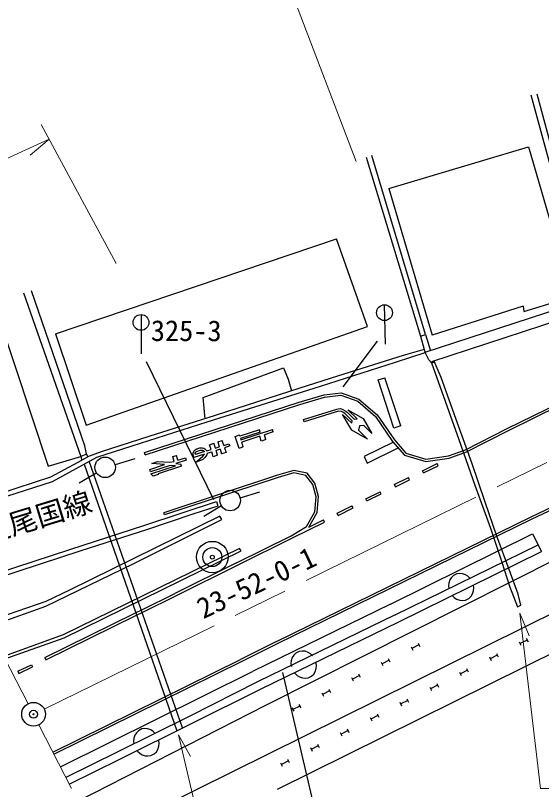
# Model space of a CAD drawing. Units: millimetres, scale not verified. Extents: x 40000 to 680000, y 20000 to 380000.
# Drawn here: x 75102 to 108458, y 262598 to 311695 of the extents above; entities that cross this region are included whole.
import ezdxf
from ezdxf.enums import TextEntityAlignment as Align

# ---------------------------------------------------------------- set-up
doc = ezdxf.new("R2010")
doc.units = ezdxf.units.MM
doc.header["$LTSCALE"] = 1000
doc.header["$PDMODE"] = 32
doc.header["$PDSIZE"] = 500
doc.linetypes.add('CHAIN', pattern=[18.5, 12, -1.5, 3.5, -1.5])
for name, color, linetype, lineweight in [('M-BGD', 7, 'Continuous', 25), ('M-BMK', 2, 'CHAIN', 13), ('M-BMK-SRVR', 3, 'Continuous', 25), ('M-STR-HTXT', 7, 'Continuous', 13), ('M-STR-STRC', 7, 'Continuous', 25)]:
    doc.layers.add(name, color=color, linetype=linetype, lineweight=lineweight)
doc.layers.add('M-BMK-HTXT', color=7, linetype='Continuous')
doc.layers.add('M-OTRS', color=6, linetype='Continuous')
doc.styles.add('ＭＳ ゴシック', font='')
doc.styles.get('ＭＳ ゴシック').set_extended_font_data('MS Gothic')

msp = doc.modelspace()

# ---------------------------------------------------------------- linework, layer by layer
at = {"layer": 'M-BGD'}
for p, q in [((107786, 306658), (110803, 295503)), ((108159, 306722), (111164, 295525)), ((98775, 300730), (107623, 303359)), ((107623, 303359), (110385, 293863)), ((97342, 302709), (100791, 291356)), ((101098, 291450), (97705, 302808)), ((98775, 300730), (101529, 291417)), ((128952, 299470), (101064, 290314)), ((129154, 298853), (101486, 289719)), ((77637, 291498), (95448, 297533)), ((97413, 291967), (95448, 297533)), ((75610, 294098), (79243, 283725)), ((79496, 284396), (76122, 294222)), ((107333, 292910), (110385, 293863)), ((73824, 293201), (77178, 283115)), ((107303, 293248), (101529, 291417)), ((107303, 293248), (107333, 292910)), ((79593, 285717), (97413, 291967)), ((77637, 291498), (79593, 285717)), ((100791, 291356), (101098, 291450)), ((100791, 291356), (101012, 290516)), ((101098, 291450), (101415, 290430)), ((99199, 289705), (101075, 290324)), ((101012, 290516), (99692, 290129)), ((101012, 290516), (101075, 290324)), ((101305, 289858), (101075, 290324)), ((94436, 288181), (99199, 289705)), ((99692, 290129), (95520, 288808)), ((101305, 289858), (101475, 289660)), ((101475, 289660), (101666, 289718)), ((102094, 288726), (101643, 289771)), ((86994, 287456), (92105, 289351)), ((92105, 289351), (92402, 288617)), ((101475, 289660), (103209, 284806)), ((95520, 288808), (93137, 288052)), ((98092, 288575), (98519, 288716)), ((99530, 285661), (98519, 288716)), ((103137, 285835), (102094, 288726)), ((106290, 285496), (113465, 289041)), ((106357, 285362), (113531, 288906)), ((92402, 288617), (92611, 287882)), ((99103, 285519), (98092, 288575)), ((87259, 285914), (94436, 288181)), ((93137, 288052), (87759, 286316)), ((94672, 287631), (95748, 287770)), ((95748, 287770), (96880, 287362)), ((87123, 286115), (86994, 287456)), ((93095, 287172), (94672, 287631)), ((93140, 287029), (94703, 287484)), ((94703, 287484), (95731, 287617)), ((95731, 287617), (96803, 287230)), ((96803, 287230), (97933, 286258)), ((96880, 287362), (98045, 286359)), ((83279, 283967), (93095, 287172)), ((83326, 283824), (93140, 287029)), ((95470, 286720), (95569, 286744)), ((95569, 286744), (95696, 286756)), ((95696, 286756), (95820, 286729)), ((95820, 286729), (96057, 286589)), ((87759, 286316), (83562, 284992)), ((93365, 286059), (95470, 286720)), ((95377, 286538), (93410, 285918)), ((95612, 286602), (95377, 286538)), ((95769, 286585), (95612, 286602)), ((95891, 286523), (95769, 286585)), ((96427, 285390), (95848, 286388)), ((95848, 286388), (96422, 285826)), ((95990, 286451), (95891, 286523)), ((96459, 285991), (95990, 286451)), ((96057, 286589), (96147, 286507)), ((96147, 286507), (96573, 286084)), ((96763, 286117), (96186, 286689)), ((96186, 286689), (97153, 286135)), ((97933, 286258), (99019, 284677)), ((98045, 286359), (99138, 284769)), ((82492, 284401), (87259, 285914)), ((93410, 285918), (93365, 286059)), ((96422, 285826), (96459, 285991)), ((96573, 286084), (96763, 286117)), ((97153, 286135), (97707, 285177)), ((104032, 283322), (103137, 285835)), ((90566, 285409), (89326, 285016)), ((90610, 285267), (89373, 284868)), ((89400, 284782), (91401, 285433)), ((90610, 285267), (90566, 285409)), ((91446, 285289), (90882, 285101)), ((91446, 285289), (91401, 285433)), ((97433, 284816), (96427, 285390)), ((96912, 285664), (96858, 285399)), ((96858, 285399), (97433, 284816)), ((97183, 285696), (96912, 285664)), ((97707, 285177), (97183, 285696)), ((99530, 285661), (99103, 285519)), ((103637, 284149), (106290, 285496)), ((103697, 284011), (106357, 285362)), ((83562, 284992), (80540, 284016)), ((89035, 284998), (89303, 285091)), ((89275, 284238), (89035, 284998)), ((89326, 285016), (89303, 285091)), ((89373, 284868), (89400, 284782)), ((90587, 285010), (89447, 284633)), ((90687, 284691), (90587, 285010)), ((90980, 284792), (90692, 284693)), ((90980, 284792), (90883, 285101)), ((99138, 284769), (99862, 283935)), ((103209, 284806), (104232, 281897)), ((79605, 283881), (79496, 284396)), ((80253, 283684), (82492, 284401)), ((86788, 284264), (86944, 284273)), ((86944, 284273), (87051, 284243)), ((87401, 284468), (87680, 284560)), ((87504, 284166), (87401, 284468)), ((87776, 284257), (87680, 284560)), ((87774, 284256), (88027, 284333)), ((87925, 284643), (88027, 284333)), ((87928, 284644), (88207, 284734)), ((88307, 284429), (88207, 284735)), ((88307, 284429), (88639, 284534)), ((88686, 284392), (88356, 284281)), ((88356, 284281), (88456, 283978)), ((88639, 284534), (88686, 284392)), ((89541, 284328), (89275, 284238)), ((89543, 284329), (89447, 284633)), ((99062, 284627), (97215, 283717)), ((97392, 283305), (99371, 284271)), ((99019, 284677), (99777, 283804)), ((79243, 283725), (79605, 283881)), ((79687, 283691), (79605, 283881)), ((80540, 284016), (79742, 283721)), ((83326, 283824), (83279, 283967)), ((85071, 283715), (85306, 283795)), ((85403, 283488), (85306, 283795)), ((86374, 283939), (86414, 284051)), ((86379, 283802), (86374, 283939)), ((86407, 283652), (86379, 283802)), ((87085, 283869), (86407, 283652)), ((86414, 284051), (86505, 284152)), ((86494, 283934), (86532, 283996)), ((86520, 283851), (86494, 283934)), ((86505, 284152), (86609, 284206)), ((87079, 284029), (86520, 283851)), ((86532, 283996), (86587, 284041)), ((86587, 284041), (86806, 284114)), ((86609, 284206), (86788, 284264)), ((86806, 284114), (86958, 284121)), ((86958, 284121), (87012, 284094)), ((86991, 283741), (87085, 283869)), ((87012, 284094), (87079, 284029)), ((87051, 284243), (87114, 284200)), ((87114, 284200), (87225, 284077)), ((87226, 283823), (87119, 283667)), ((87225, 284077), (87504, 284166)), ((87249, 283923), (87226, 283823)), ((87249, 283923), (87544, 284016)), ((87643, 283704), (87544, 284016)), ((87920, 283799), (87643, 283704)), ((87920, 283799), (87822, 284109)), ((88072, 284190), (87824, 284109)), ((88072, 284190), (88173, 283881)), ((88456, 283978), (88173, 283881)), ((99777, 283804), (101115, 283407)), ((99862, 283935), (101126, 283560)), ((102558, 283759), (103637, 284149)), ((102594, 283612), (103697, 284011)), ((107801, 279902), (116563, 284050)), ((107866, 279767), (116626, 283914)), ((77178, 283115), (79243, 283725)), ((79051, 283339), (77329, 282408)), ((77442, 282141), (80253, 283684)), ((79742, 283721), (79051, 283339)), ((79243, 283725), (79314, 283484)), ((85702, 266511), (79783, 283425)), ((81441, 283215), (82682, 283602)), ((83746, 283280), (84105, 283399)), ((84105, 283399), (84885, 283366)), ((84885, 283366), (85169, 283404)), ((85169, 283404), (85071, 283715)), ((85930, 283496), (85267, 283276)), ((85403, 283488), (85886, 283644)), ((85886, 283644), (85930, 283496)), ((86523, 283345), (86819, 283597)), ((86976, 283541), (86523, 283345)), ((86819, 283597), (86991, 283741)), ((87119, 283667), (86976, 283541)), ((97215, 283717), (97392, 283305)), ((101115, 283407), (102594, 283612)), ((101126, 283560), (102558, 283759)), ((104893, 280834), (104032, 283322)), ((79448, 283242), (85340, 266331)), ((83615, 282896), (84545, 283204)), ((83660, 282754), (83615, 282896)), ((84907, 283160), (83660, 282754)), ((83675, 282619), (85241, 283132)), ((84545, 283204), (83746, 283280)), ((85635, 283101), (84143, 282618)), ((85241, 283132), (84907, 283160)), ((85267, 283276), (85593, 283241)), ((85635, 283101), (85590, 283242)), ((92745, 282839), (91708, 282537)), ((93598, 282655), (92745, 282839)), ((100908, 282814), (101835, 283273)), ((100975, 282679), (100908, 282814)), ((100975, 282679), (101901, 283139)), ((101901, 283139), (101835, 283273)), ((77329, 282408), (76283, 282066)), ((80262, 282688), (79145, 282023)), ((83826, 282464), (83675, 282619)), ((84150, 282570), (83826, 282464)), ((84143, 282618), (84150, 282570)), ((91708, 282537), (84507, 280155)), ((91752, 282394), (84554, 280013)), ((92750, 282685), (91752, 282394)), ((93513, 282519), (92750, 282685)), ((93955, 281953), (93513, 282519)), ((94092, 282022), (93598, 282655)), ((99122, 281935), (100021, 282385)), ((100088, 282251), (100021, 282385)), ((71663, 280263), (77442, 282141)), ((76283, 282066), (72142, 280731)), ((94172, 281170), (93955, 281953)), ((94324, 281184), (94092, 282022)), ((99122, 281935), (99189, 281801)), ((99189, 281801), (100088, 282251)), ((104232, 281897), (105218, 279186)), ((89340, 281109), (90586, 281481)), ((97319, 281040), (98218, 281479)), ((97385, 280905), (98283, 281344)), ((98283, 281344), (98218, 281479)), ((83311, 279369), (87849, 280857)), ((87849, 280857), (87941, 280575)), ((94088, 280209), (94172, 281170)), ((94235, 280163), (94324, 281184)), ((97385, 280905), (97319, 281040)), ((105620, 278676), (104893, 280834)), ((87941, 280575), (86346, 280062)), ((88161, 280586), (87050, 279911)), ((90967, 267946), (116117, 280618)), ((95493, 280118), (96436, 280599)), ((95562, 279985), (96504, 280465)), ((96504, 280465), (96436, 280599)), ((88066, 279945), (78522, 275252)), ((86346, 280062), (83406, 279076)), ((84554, 280013), (84507, 280155)), ((88190, 279725), (88066, 279945)), ((91659, 271984), (107801, 279902)), ((93554, 279273), (94088, 280209)), ((93710, 279244), (94235, 280163)), ((95562, 279985), (95493, 280118)), ((78553, 277830), (83311, 279369)), ((82557, 276913), (88190, 279725)), ((91725, 271850), (107866, 279767)), ((92671, 278563), (94698, 279564)), ((93710, 279244), (94631, 279699)), ((94698, 279564), (94631, 279699)), ((83406, 279076), (79240, 277737)), ((92589, 278689), (93554, 279273)), ((105218, 279186), (105946, 277024)), ((89120, 276969), (92589, 278689)), ((89186, 276834), (92661, 278557)), ((98883, 274361), (107889, 278821)), ((106413, 276558), (105620, 278676)), ((107889, 278821), (108456, 277703)), ((99187, 273680), (108246, 278116)), ((71956, 275678), (78553, 277830)), ((79240, 277737), (73918, 275990)), ((89316, 277878), (78132, 272405)), ((78189, 272228), (89415, 277734)), ((80284, 259492), (116801, 277581)), ((89415, 277734), (89316, 277878)), ((99407, 273231), (108456, 277703)), ((77017, 274219), (82557, 276913)), ((89120, 276969), (85209, 275027)), ((120667, 276963), (91698, 262594)), ((105946, 277024), (106438, 275507)), ((85263, 274887), (89186, 276834)), ((106972, 274998), (106413, 276558)), ((102733, 276036), (102638, 275889)), ((102868, 276169), (102733, 276036)), ((103083, 276275), (102868, 276169)), ((103271, 276301), (103083, 276275)), ((103446, 276287), (103271, 276301)), ((103647, 276218), (103446, 276287)), ((103794, 276123), (103647, 276218)), ((103927, 275989), (103794, 276123)), ((102570, 275688), (102556, 275514)), ((102556, 275514), (102581, 275326)), ((102638, 275889), (102570, 275688)), ((104166, 275381), (104140, 275569)), ((106438, 275507), (106932, 274186)), ((78522, 275252), (77023, 274527)), ((83147, 274010), (85209, 275027)), ((103989, 274858), (104084, 275006)), ((104084, 275006), (104152, 275207)), ((104152, 275207), (104166, 275381)), ((107145, 274289), (106972, 274998)), ((77023, 274527), (73226, 273210)), ((83213, 273876), (85263, 274887)), ((102796, 274904), (102929, 274769)), ((102929, 274769), (103076, 274675)), ((103076, 274675), (103277, 274607)), ((103277, 274607), (103452, 274592)), ((103452, 274592), (103640, 274619)), ((103640, 274619), (103855, 274725)), ((103855, 274725), (103989, 274858)), ((73528, 272981), (77017, 274219)), ((82669, 273781), (83147, 274010)), ((98883, 274361), (90127, 270084)), ((106932, 274186), (107145, 274289)), ((76959, 270962), (82669, 273781)), ((77026, 270827), (82736, 273646)), ((82736, 273646), (83213, 273876)), ((99187, 273680), (90458, 269429)), ((90677, 268980), (99407, 273231)), ((78132, 272405), (74343, 271040)), ((74423, 270884), (78189, 272228)), ((107548, 272082), (107102, 271856)), ((107493, 272189), (107602, 271975)), ((91659, 271984), (89371, 270850)), ((89525, 270759), (91725, 271850)), ((100182, 271647), (100292, 271434)), ((100682, 271769), (100237, 271541)), ((100627, 271876), (100736, 271662)), ((107047, 271963), (107156, 271749)), ((92749, 271117), (92654, 270970)), ((92884, 271250), (92749, 271117)), ((93099, 271356), (92884, 271250)), ((93287, 271382), (93099, 271356)), ((93462, 271368), (93287, 271382)), ((93663, 271299), (93462, 271368)), ((93810, 271205), (93663, 271299)), ((93943, 271070), (93810, 271205)), ((105655, 271124), (105209, 270898)), ((105601, 271231), (105709, 271017)), ((76959, 270962), (77026, 270827)), ((77465, 264972), (89371, 270850)), ((77533, 264839), (89525, 270759)), ((92586, 270769), (92572, 270595)), ((92572, 270595), (92597, 270407)), ((92654, 270970), (92586, 270769)), ((94191, 270448), (94165, 270636)), ((98295, 270678), (98405, 270465)), ((98794, 270800), (98350, 270572)), ((98740, 270907), (98849, 270693)), ((105155, 271005), (105263, 270791)), ((75242, 270102), (76110, 270507)), ((75242, 270102), (75306, 269966)), ((75306, 269966), (76173, 270371)), ((76110, 270507), (76173, 270371)), ((77947, 264035), (90127, 270084)), ((94014, 269925), (94108, 270073)), ((94108, 270073), (94176, 270274)), ((94176, 270274), (94191, 270448)), ((103262, 270047), (103371, 269832)), ((103763, 270165), (103317, 269940)), ((103708, 270273), (103817, 270058)), ((92820, 269971), (92954, 269836)), ((92954, 269836), (93101, 269742)), ((93101, 269742), (93302, 269674)), ((93302, 269674), (93476, 269659)), ((93476, 269659), (93664, 269685)), ((93664, 269685), (93879, 269792)), ((93879, 269792), (94014, 269925)), ((96408, 269709), (96517, 269496)), ((96907, 269831), (96463, 269603)), ((96853, 269938), (96962, 269724)), ((90458, 269429), (86125, 267222)), ((101370, 269088), (101478, 268874)), ((101870, 269207), (101424, 268981)), ((101816, 269314), (101924, 269100)), ((81759, 264555), (90677, 268980)), ((94521, 268740), (94630, 268527)), ((95020, 268862), (94576, 268634)), ((94966, 268969), (95075, 268755)), ((99477, 268130), (99586, 267916)), ((99978, 268249), (99532, 268023)), ((99924, 268356), (100032, 268142)), ((79065, 261862), (90967, 267946)), ((92634, 267771), (92743, 267558)), ((93133, 267893), (92689, 267664)), ((93079, 268000), (93188, 267786)), ((86125, 267222), (81590, 264995)), ((97585, 267171), (97693, 266957)), ((98085, 267290), (97639, 267064)), ((98031, 267397), (98139, 267183)), ((82765, 266198), (82670, 266051)), ((82900, 266331), (82765, 266198)), ((83115, 266438), (82900, 266331)), ((83303, 266463), (83115, 266438)), ((83478, 266449), (83303, 266463)), ((83679, 266381), (83478, 266449)), ((83826, 266286), (83679, 266381)), ((83959, 266151), (83826, 266286)), ((95693, 266213), (95801, 265999)), ((96193, 266332), (95747, 266106)), ((96139, 266439), (96247, 266225)), ((82602, 265850), (82588, 265676)), ((82588, 265676), (82613, 265488)), ((82670, 266051), (82602, 265850)), ((84215, 265515), (84189, 265703)), ((84038, 264992), (84133, 265140)), ((84133, 265140), (84201, 265340)), ((84201, 265340), (84215, 265515)), ((93800, 265254), (93909, 265040)), ((94300, 265373), (93854, 265147)), ((94246, 265480), (94355, 265266)), ((81590, 264995), (78289, 263370)), ((82844, 265038), (82978, 264903)), ((82978, 264903), (83125, 264809)), ((83125, 264809), (83326, 264741)), ((83326, 264741), (83500, 264726)), ((83500, 264726), (83688, 264752)), ((83688, 264752), (83903, 264859)), ((83903, 264859), (84038, 264992)), ((78506, 262948), (81759, 264555)), ((91908, 264296), (92016, 264082)), ((92408, 264415), (91962, 264189)), ((92354, 264522), (92462, 264308))]:
    msp.add_line(p, q, dxfattribs=at)
for centre in [(80787, 283032), (88716, 280927)]:
    msp.add_circle(centre, 650, dxfattribs=at)
msp.add_point((76245, 267372), dxfattribs=at)
at = {"layer": 'M-BMK'}
for p, q in [((75901, 268039), (60681, 297594)), ((76918, 267703), (117930, 287814)), ((87115, 246216), (76587, 266705))]:
    msp.add_line(p, q, dxfattribs=at)
at = {"layer": 'M-BMK-SRVR'}
for centre, radius in [((87584, 277340), 1000), ((87584, 277340), 600), ((87584, 277340), 120), ((76246, 267373), 750), ((76246, 267373), 29.9)]:
    msp.add_circle(centre, radius, dxfattribs=at)
at = {"layer": 'M-OTRS'}
msp.add_point((76245, 267372), dxfattribs=at)
at = {"layer": 'M-STR-HTXT'}
for p, q in [((96708, 302425), (88230, 324628)), ((81480, 295966), (76730, 304777)), ((77237, 303842), (61387, 296632)), ((77237, 303842), (76042, 302842)), ((107087, 273789), (107678, 272348)), ((107087, 273789), (108386, 262664)), ((85440, 266057), (86191, 264693)), ((85440, 266057), (89855, 247221)), ((108386, 262664), (128056, 262603))]:
    msp.add_line(p, q, dxfattribs=at)
at = {"layer": 'M-STR-STRC'}
for p, q in [((98488, 293343), (98553, 290843)), ((83063, 292726), (83063, 290226)), ((98031, 291033), (95864, 288146)), ((83396, 289751), (87657, 280988)), ((92027, 270023), (94076, 261273))]:
    msp.add_line(p, q, dxfattribs=at)
for centre in [(98501, 292843), (83063, 292226)]:
    msp.add_circle(centre, 500, dxfattribs=at)

# ---------------------------------------------------------------- texts
at = {"layer": 'M-BMK-HTXT', "style": 'ＭＳ ゴシック'}
msp.add_text('町道尾国線', height=1320, rotation=17.02, dxfattribs=at).set_placement((71573, 277274), align=Align.BOTTOM_LEFT)
at = {"layer": 'M-BMK-SRVR', "style": 'ＭＳ ゴシック'}
msp.add_text('23-52-0-1', height=1320, rotation=25.359, dxfattribs=at).set_placement((87176, 273037), align=Align.BOTTOM_LEFT)
at = {"layer": 'M-STR-STRC', "style": 'ＭＳ ゴシック'}
msp.add_text('325-3', height=1320, rotation=359.82, dxfattribs=at).set_placement((83681, 290653), align=Align.BOTTOM_LEFT)

doc.saveas('drawing.dxf')
